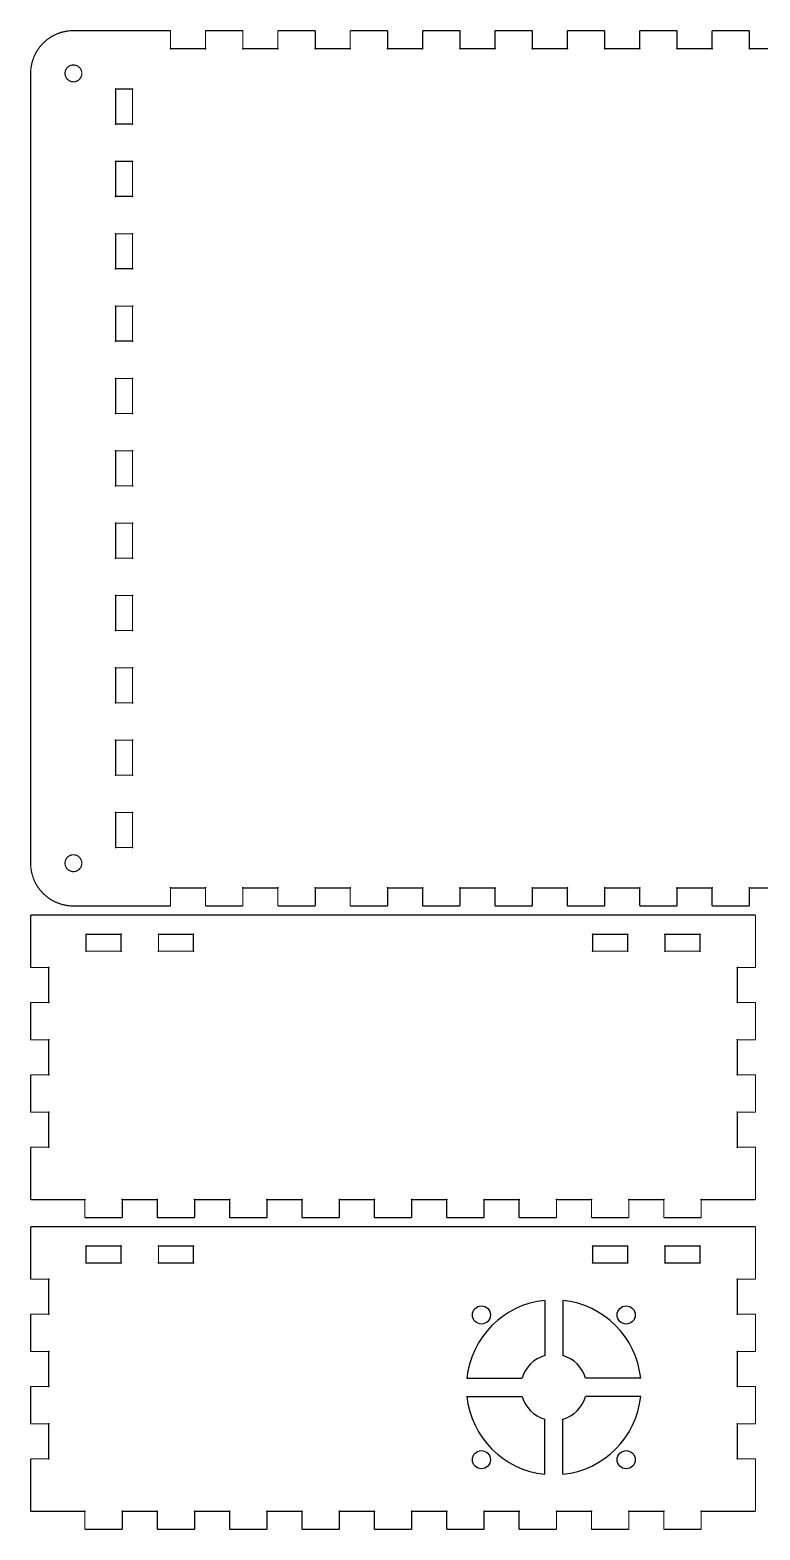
# Model space of a CAD drawing. Extents: x 10 to 277, y 22 to 449.
# Drawn here: x 9.9 to 130.9, y 21.6 to 270.4 of the extents above; entities that cross this region are included whole.
import ezdxf

# ---------------------------------------------------------------- set-up
doc = ezdxf.new("R2010")
doc.units = 0
doc.header["$MEASUREMENT"] = 0

msp = doc.modelspace()

# ---------------------------------------------------------------- linework, layer by layer
at = {"color": 5, "linetype": 'Continuous'}
for p, q in [((95.2596, 59.6842), (95.2596, 50.5301)), ((98.2596, 59.6842), (98.2596, 50.5301)), ((82.3374, 46.762), (91.4914, 46.762)), ((111.1818, 46.762), (102.0277, 46.762)), ((82.3374, 43.762), (91.4914, 43.762)), ((111.1818, 43.762), (102.0277, 43.762)), ((95.2596, 30.8398), (95.2596, 39.9939)), ((98.2596, 30.8398), (98.2596, 39.9939))]:
    msp.add_line(p, q, dxfattribs=at)
at = {"color": 0, "const_width": 0.2}
msp.add_lwpolyline([(135, 267.299), (129.199, 267.299), (129.188, 267.299), (129.157, 267.286), (129.162, 267.262), (129.184, 267.258), (129.199, 267.29), (129.199, 267.299), (129.199, 270.2), (129.199, 270.218), (129.17, 270.27), (129.117, 270.299), (129.1, 270.299), (123.1, 270.299), (123.082, 270.299), (123.028, 270.27), (123, 270.218), (123, 270.2), (123, 267.299), (123, 267.29), (123.013, 267.258), (123.037, 267.262), (123.041, 267.286), (123.009, 267.299), (123, 267.299), (117.199, 267.299), (117.189, 267.299), (117.157, 267.286), (117.162, 267.262), (117.184, 267.258), (117.199, 267.29), (117.199, 267.299), (117.199, 270.2), (117.199, 270.218), (117.171, 270.27), (117.117, 270.299), (117.1, 270.299), (111.1, 270.299), (111.082, 270.299), (111.029, 270.27), (111, 270.218), (111, 270.2), (111, 267.299), (111, 267.29), (111.014, 267.258), (111.037, 267.262), (111.041, 267.286), (111.009, 267.299), (111, 267.299), (105.199, 267.299), (105.188, 267.299), (105.157, 267.286), (105.162, 267.262), (105.184, 267.258), (105.199, 267.29), (105.199, 267.299), (105.199, 270.2), (105.199, 270.218), (105.17, 270.27), (105.117, 270.299), (105.1, 270.299), (99.1002, 270.299), (99.0822, 270.299), (99.0286, 270.27), (98.9997, 270.218), (98.9997, 270.2), (98.9997, 267.299), (98.9997, 267.29), (99.0134, 267.258), (99.0367, 267.262), (99.041, 267.286), (99.0092, 267.299), (98.9997, 267.299), (93.1997, 267.299), (93.1884, 267.299), (93.1566, 267.286), (93.1623, 267.262), (93.1845, 267.258), (93.1997, 267.29), (93.1997, 267.299), (93.1997, 270.2), (93.1997, 270.218), (93.1704, 270.27), (93.1168, 270.299), (93.1002, 270.299), (87.1001, 270.299), (87.0825, 270.299), (87.0285, 270.27), (86.9996, 270.218), (86.9996, 270.2), (86.9996, 267.299), (86.9996, 267.29), (87.0133, 267.258), (87.037, 267.262), (87.0409, 267.286), (87.0095, 267.299), (86.9996, 267.299), (81.1996, 267.299), (81.1886, 267.299), (81.1569, 267.286), (81.1622, 267.262), (81.1844, 267.258), (81.1996, 267.29), (81.1996, 267.299), (81.1996, 270.2), (81.1996, 270.218), (81.1706, 270.27), (81.117, 270.299), (81.1004, 270.299), (75.1004, 270.299), (75.0824, 270.299), (75.0288, 270.27), (74.9999, 270.218), (74.9999, 270.2), (74.9999, 267.299), (74.9999, 267.29), (75.0136, 267.258), (75.0369, 267.262), (75.0411, 267.286), (75.0094, 267.299), (74.9999, 267.299), (69.1995, 267.299), (69.1885, 267.299), (69.1568, 267.286), (69.1624, 267.262), (69.1843, 267.258), (69.1995, 267.29), (69.1995, 267.299), (69.1995, 270.2), (69.1995, 270.218), (69.1706, 270.27), (69.1169, 270.299), (69.1003, 270.299), (63.1003, 270.299), (63.0823, 270.299), (63.0287, 270.27), (62.9998, 270.218), (62.9998, 270.2), (62.9998, 267.299), (62.9998, 267.29), (63.0135, 267.258), (63.0372, 267.262), (63.041, 267.286), (63.0093, 267.299), (62.9998, 267.299), (57.1997, 267.299), (57.1885, 267.299), (57.1571, 267.286), (57.1623, 267.262), (57.1846, 267.258), (57.1997, 267.29), (57.1997, 267.299), (57.1997, 270.2), (57.1997, 270.218), (57.1708, 270.27), (57.1168, 270.299), (57.1003, 270.299), (51.1006, 270.299), (51.0826, 270.299), (51.0286, 270.27), (50.9997, 270.218), (50.9997, 270.2), (50.9997, 267.299), (50.9997, 267.29), (51.0134, 267.258), (51.0371, 267.262), (51.0413, 267.286), (51.0095, 267.299), (50.9997, 267.299), (45.1997, 267.299), (45.1887, 267.299), (45.157, 267.286), (45.1626, 267.262), (45.1845, 267.258), (45.1997, 267.29), (45.1997, 267.299), (45.1997, 270.2), (45.1997, 270.218), (45.1707, 270.27), (45.1171, 270.299), (45.1005, 270.299), (39.1005, 270.299), (39.0825, 270.299), (39.0289, 270.27), (38.9999, 270.218), (38.9999, 270.2), (38.9999, 267.299), (38.9999, 267.29), (39.0137, 267.258), (39.037, 267.262), (39.0412, 267.286), (39.0095, 267.299), (38.9999, 267.299), (33.1997, 267.299), (33.1887, 267.299), (33.157, 267.286), (33.1625, 267.262), (33.1845, 267.258), (33.1997, 267.29), (33.1997, 267.299), (33.1997, 270.2), (33.1997, 270.218), (33.1707, 270.27), (33.117, 270.299), (33.1005, 270.299), (27.1005, 270.299), (17.1001, 270.299), (16.8672, 270.299), (16.1713, 270.239), (15.2618, 270.058), (14.3839, 269.761), (13.7501, 269.464), (13.5503, 269.349), (13.349, 269.233), (12.7758, 268.832), (12.0785, 268.222), (11.468, 267.524), (11.067, 266.951), (10.9513, 266.75), (10.8355, 266.55), (10.5392, 265.916), (10.2416, 265.038), (10.061, 264.13), (10.0004, 263.433), (10.0004, 263.2), (10.0004, 132.199), (10.0004, 131.968), (10.061, 131.272), (10.2416, 130.362), (10.5392, 129.486), (10.8341, 128.851), (10.9513, 128.65), (11.067, 128.45), (11.468, 127.876), (12.0785, 127.181), (12.7758, 126.57), (13.349, 126.169), (13.5503, 126.052), (13.7501, 125.936), (14.3839, 125.64), (15.2618, 125.342), (16.1713, 125.162), (16.8672, 125.1), (17.1001, 125.1), (17.1001, 125.1), (27.1005, 125.1), (33.1005, 125.1), (33.117, 125.1), (33.1707, 125.13), (33.1997, 125.184), (33.1997, 125.2), (33.1997, 128.1), (33.1997, 128.111), (33.1845, 128.142), (33.1625, 128.138), (33.157, 128.115), (33.1887, 128.1), (33.1997, 128.1), (38.9999, 128.1), (39.0095, 128.1), (39.0412, 128.115), (39.037, 128.138), (39.0137, 128.142), (38.9999, 128.111), (38.9999, 128.1), (38.9999, 125.2), (38.9999, 125.184), (39.0289, 125.13), (39.0825, 125.1), (39.1005, 125.1), (45.1005, 125.1), (45.1171, 125.1), (45.1707, 125.13), (45.1997, 125.184), (45.1997, 125.2), (45.1997, 128.1), (45.1997, 128.111), (45.1845, 128.142), (45.1626, 128.138), (45.157, 128.115), (45.1887, 128.1), (45.1997, 128.1), (50.9997, 128.1), (51.0095, 128.1), (51.0413, 128.115), (51.0371, 128.138), (51.0134, 128.142), (50.9997, 128.111), (50.9997, 128.1), (50.9997, 125.2), (50.9997, 125.184), (51.0286, 125.13), (51.0826, 125.1), (51.1006, 125.1), (57.1003, 125.1), (57.1168, 125.1), (57.1708, 125.13), (57.1997, 125.184), (57.1997, 125.2), (57.1997, 128.1), (57.1997, 128.111), (57.1846, 128.142), (57.1623, 128.138), (57.1571, 128.115), (57.1885, 128.1), (57.1997, 128.1), (62.9998, 128.1), (63.0093, 128.1), (63.041, 128.115), (63.0372, 128.138), (63.0135, 128.142), (62.9998, 128.111), (62.9998, 128.1), (62.9998, 125.2), (62.9998, 125.184), (63.0287, 125.13), (63.0823, 125.1), (63.1003, 125.1), (69.1003, 125.1), (69.1169, 125.1), (69.1706, 125.13), (69.1995, 125.184), (69.1995, 125.2), (69.1995, 128.1), (69.1995, 128.111), (69.1843, 128.142), (69.1624, 128.138), (69.1568, 128.115), (69.1885, 128.1), (69.1995, 128.1), (74.9999, 128.1), (75.0094, 128.1), (75.0411, 128.115), (75.0369, 128.138), (75.0136, 128.142), (74.9999, 128.111), (74.9999, 128.1), (74.9999, 125.2), (74.9999, 125.184), (75.0288, 125.13), (75.0824, 125.1), (75.1004, 125.1), (81.1004, 125.1), (81.117, 125.1), (81.1706, 125.13), (81.1996, 125.184), (81.1996, 125.2), (81.1996, 128.1), (81.1996, 128.111), (81.1844, 128.142), (81.1622, 128.138), (81.1569, 128.115), (81.1886, 128.1), (81.1996, 128.1), (86.9996, 128.1), (87.0095, 128.1), (87.0409, 128.115), (87.037, 128.138), (87.0133, 128.142), (86.9996, 128.111), (86.9996, 128.1), (86.9996, 125.2), (86.9996, 125.184), (87.0285, 125.13), (87.0825, 125.1), (87.1001, 125.1), (93.1002, 125.1), (93.1168, 125.1), (93.1704, 125.13), (93.1997, 125.184), (93.1997, 125.2), (93.1997, 128.1), (93.1997, 128.111), (93.1845, 128.142), (93.1623, 128.138), (93.1566, 128.115), (93.1884, 128.1), (93.1997, 128.1), (98.9997, 128.1), (99.0092, 128.1), (99.041, 128.115), (99.0367, 128.138), (99.0134, 128.142), (98.9997, 128.111), (98.9997, 128.1), (98.9997, 125.2), (98.9997, 125.184), (99.0286, 125.13), (99.0822, 125.1), (99.1002, 125.1), (105.1, 125.1), (105.117, 125.1), (105.17, 125.13), (105.199, 125.184), (105.199, 125.2), (105.199, 128.1), (105.199, 128.111), (105.184, 128.142), (105.162, 128.138), (105.157, 128.115), (105.188, 128.1), (105.199, 128.1), (111, 128.1), (111.009, 128.1), (111.041, 128.115), (111.037, 128.138), (111.014, 128.142), (111, 128.111), (111, 128.1), (111, 125.2), (111, 125.184), (111.029, 125.13), (111.082, 125.1), (111.1, 125.1), (117.1, 125.1), (117.117, 125.1), (117.171, 125.13), (117.199, 125.184), (117.199, 125.2), (117.199, 128.1), (117.199, 128.111), (117.184, 128.142), (117.162, 128.138), (117.157, 128.115), (117.189, 128.1), (117.199, 128.1), (123, 128.1), (123.009, 128.1), (123.041, 128.115), (123.037, 128.138), (123.013, 128.142), (123, 128.111), (123, 128.1), (123, 125.2), (123, 125.184), (123.028, 125.13), (123.082, 125.1), (123.1, 125.1), (129.1, 125.1), (129.117, 125.1), (129.17, 125.13), (129.199, 125.184), (129.199, 125.2), (129.199, 128.1), (129.199, 128.111), (129.184, 128.142), (129.162, 128.138), (129.157, 128.115), (129.188, 128.1), (129.199, 128.1), (135, 128.1)], dxfattribs=at)
at = {"color": 5, "const_width": 0.2}
for points in [[(17.1001, 261.8), (17.0009, 261.8), (16.7046, 261.857), (16.4, 261.986), (16.3435, 262.021), (16.287, 262.059), (16.0418, 262.283), (15.8543, 262.558), (15.8268, 262.618), (15.7978, 262.68), (15.7138, 263.001), (15.7041, 263.333), (15.7138, 263.4), (15.7234, 263.467), (15.8254, 263.783), (15.9977, 264.067), (16.0418, 264.118), (16.0859, 264.168), (16.3421, 264.378), (16.6412, 264.525), (16.706, 264.543), (16.7694, 264.563), (17.1001, 264.601), (17.4294, 264.563), (17.4942, 264.543), (17.5576, 264.525), (17.8566, 264.378), (18.1143, 264.168), (18.1584, 264.118), (18.2011, 264.067), (18.3734, 263.783), (18.4767, 263.467), (18.4864, 263.4), (18.4947, 263.333), (18.485, 263.001), (18.401, 262.68), (18.3734, 262.618), (18.3444, 262.558), (18.157, 262.283), (17.9131, 262.059), (17.8566, 262.021), (17.8001, 261.986), (17.4942, 261.857), (17.1979, 261.8), (17.1001, 261.8)], [(24.1005, 257.7), (24.1005, 260.599), (24.1005, 260.61), (24.0853, 260.642), (24.0619, 260.638), (24.0578, 260.615), (24.0895, 260.599), (24.1005, 260.599), (26.9007, 260.599), (26.9103, 260.599), (26.942, 260.615), (26.9379, 260.638), (26.9145, 260.642), (26.9007, 260.61), (26.9007, 260.599), (26.9007, 254.801), (26.9007, 254.791), (26.9145, 254.759), (26.9379, 254.763), (26.942, 254.787), (26.9103, 254.801), (26.9007, 254.801), (24.1005, 254.801), (24.0895, 254.801), (24.0578, 254.787), (24.0619, 254.763), (24.0853, 254.759), (24.1005, 254.791), (24.1005, 254.801), (24.1005, 257.7)], [(24.1005, 245.7), (24.1005, 248.599), (24.1005, 248.611), (24.0853, 248.642), (24.0619, 248.638), (24.0578, 248.614), (24.0895, 248.599), (24.1005, 248.599), (26.9007, 248.599), (26.9103, 248.599), (26.942, 248.614), (26.9379, 248.638), (26.9145, 248.642), (26.9007, 248.611), (26.9007, 248.599), (26.9007, 242.801), (26.9007, 242.791), (26.9145, 242.759), (26.9379, 242.763), (26.942, 242.787), (26.9103, 242.801), (26.9007, 242.801), (24.1005, 242.801), (24.0895, 242.801), (24.0578, 242.787), (24.0619, 242.763), (24.0853, 242.759), (24.1005, 242.791), (24.1005, 242.801), (24.1005, 245.7)], [(24.1005, 233.7), (24.1005, 236.6), (24.1005, 236.611), (24.0853, 236.642), (24.0619, 236.638), (24.0578, 236.615), (24.0895, 236.6), (24.1005, 236.6), (26.9007, 236.6), (26.9103, 236.6), (26.942, 236.615), (26.9379, 236.638), (26.9145, 236.642), (26.9007, 236.611), (26.9007, 236.6), (26.9007, 230.799), (26.9007, 230.79), (26.9145, 230.758), (26.9379, 230.762), (26.942, 230.785), (26.9103, 230.799), (26.9007, 230.799), (24.1005, 230.799), (24.0895, 230.799), (24.0578, 230.785), (24.0619, 230.762), (24.0853, 230.758), (24.1005, 230.79), (24.1005, 230.799), (24.1005, 233.7)], [(24.1005, 221.7), (24.1005, 224.599), (24.1005, 224.61), (24.0853, 224.642), (24.0619, 224.638), (24.0578, 224.615), (24.0895, 224.599), (24.1005, 224.599), (26.9007, 224.599), (26.9103, 224.599), (26.942, 224.615), (26.9379, 224.638), (26.9145, 224.642), (26.9007, 224.61), (26.9007, 224.599), (26.9007, 218.799), (26.9007, 218.79), (26.9145, 218.758), (26.9379, 218.762), (26.942, 218.786), (26.9103, 218.799), (26.9007, 218.799), (24.1005, 218.799), (24.0895, 218.799), (24.0578, 218.786), (24.0619, 218.762), (24.0853, 218.758), (24.1005, 218.79), (24.1005, 218.799), (24.1005, 221.7)], [(24.1005, 209.7), (24.1005, 212.6), (24.1005, 212.611), (24.0853, 212.642), (24.0619, 212.638), (24.0578, 212.615), (24.0895, 212.6), (24.1005, 212.6), (26.9007, 212.6), (26.9103, 212.6), (26.942, 212.615), (26.9379, 212.638), (26.9145, 212.642), (26.9007, 212.611), (26.9007, 212.6), (26.9007, 206.799), (26.9007, 206.79), (26.9145, 206.758), (26.9379, 206.762), (26.942, 206.786), (26.9103, 206.799), (26.9007, 206.799), (24.1005, 206.799), (24.0895, 206.799), (24.0578, 206.786), (24.0619, 206.762), (24.0853, 206.758), (24.1005, 206.79), (24.1005, 206.799), (24.1005, 209.7)], [(24.1005, 197.7), (24.1005, 200.6), (24.1005, 200.611), (24.0853, 200.642), (24.0619, 200.638), (24.0578, 200.615), (24.0895, 200.6), (24.1005, 200.6), (26.9007, 200.6), (26.9103, 200.6), (26.942, 200.615), (26.9379, 200.638), (26.9145, 200.642), (26.9007, 200.611), (26.9007, 200.6), (26.9007, 194.8), (26.9007, 194.79), (26.9145, 194.758), (26.9379, 194.762), (26.942, 194.786), (26.9103, 194.8), (26.9007, 194.8), (24.1005, 194.8), (24.0895, 194.8), (24.0578, 194.786), (24.0619, 194.762), (24.0853, 194.758), (24.1005, 194.79), (24.1005, 194.8), (24.1005, 197.7)], [(24.1005, 185.7), (24.1005, 188.6), (24.1005, 188.611), (24.0853, 188.642), (24.0619, 188.638), (24.0578, 188.615), (24.0895, 188.6), (24.1005, 188.6), (26.9007, 188.6), (26.9103, 188.6), (26.942, 188.615), (26.9379, 188.638), (26.9145, 188.642), (26.9007, 188.611), (26.9007, 188.6), (26.9007, 182.8), (26.9007, 182.79), (26.9145, 182.758), (26.9379, 182.762), (26.942, 182.786), (26.9103, 182.8), (26.9007, 182.8), (24.1005, 182.8), (24.0895, 182.8), (24.0578, 182.786), (24.0619, 182.762), (24.0853, 182.758), (24.1005, 182.79), (24.1005, 182.8), (24.1005, 185.7)], [(24.1005, 173.7), (24.1005, 176.6), (24.1005, 176.611), (24.0853, 176.643), (24.0619, 176.638), (24.0578, 176.615), (24.0895, 176.6), (24.1005, 176.6), (26.9007, 176.6), (26.9103, 176.6), (26.942, 176.615), (26.9379, 176.638), (26.9145, 176.643), (26.9007, 176.611), (26.9007, 176.6), (26.9007, 170.799), (26.9007, 170.79), (26.9145, 170.758), (26.9379, 170.762), (26.942, 170.786), (26.9103, 170.799), (26.9007, 170.799), (24.1005, 170.799), (24.0895, 170.799), (24.0578, 170.786), (24.0619, 170.762), (24.0853, 170.758), (24.1005, 170.79), (24.1005, 170.799), (24.1005, 173.7)], [(24.1005, 161.7), (24.1005, 164.6), (24.1005, 164.611), (24.0853, 164.642), (24.0619, 164.638), (24.0578, 164.615), (24.0895, 164.6), (24.1005, 164.6), (26.9007, 164.6), (26.9103, 164.6), (26.942, 164.615), (26.9379, 164.638), (26.9145, 164.642), (26.9007, 164.611), (26.9007, 164.6), (26.9007, 158.8), (26.9007, 158.79), (26.9145, 158.758), (26.9379, 158.762), (26.942, 158.786), (26.9103, 158.8), (26.9007, 158.8), (24.1005, 158.8), (24.0895, 158.8), (24.0578, 158.786), (24.0619, 158.762), (24.0853, 158.758), (24.1005, 158.79), (24.1005, 158.8), (24.1005, 161.7)], [(24.1005, 149.701), (24.1005, 152.6), (24.1005, 152.611), (24.0853, 152.643), (24.0619, 152.638), (24.0578, 152.615), (24.0895, 152.6), (24.1005, 152.6), (26.9007, 152.6), (26.9103, 152.6), (26.942, 152.615), (26.9379, 152.638), (26.9145, 152.643), (26.9007, 152.611), (26.9007, 152.6), (26.9007, 146.8), (26.9007, 146.79), (26.9145, 146.758), (26.9379, 146.763), (26.942, 146.786), (26.9103, 146.8), (26.9007, 146.8), (24.1005, 146.8), (24.0895, 146.8), (24.0578, 146.786), (24.0619, 146.763), (24.0853, 146.758), (24.1005, 146.79), (24.1005, 146.8), (24.1005, 149.701)], [(24.1005, 137.7), (24.1005, 140.6), (24.1005, 140.611), (24.0853, 140.643), (24.0619, 140.638), (24.0578, 140.615), (24.0895, 140.6), (24.1005, 140.6), (26.9007, 140.6), (26.9103, 140.6), (26.942, 140.615), (26.9379, 140.638), (26.9145, 140.643), (26.9007, 140.611), (26.9007, 140.6), (26.9007, 134.8), (26.9007, 134.79), (26.9145, 134.758), (26.9379, 134.763), (26.942, 134.786), (26.9103, 134.8), (26.9007, 134.8), (24.1005, 134.8), (24.0895, 134.8), (24.0578, 134.786), (24.0619, 134.763), (24.0853, 134.758), (24.1005, 134.79), (24.1005, 134.8), (24.1005, 137.7)], [(18.5002, 132.199), (18.5002, 132.102), (18.4423, 131.807), (18.3141, 131.499), (18.2783, 131.443), (18.2411, 131.386), (18.0165, 131.142), (17.7423, 130.955), (17.6816, 130.926), (17.6196, 130.899), (17.2985, 130.815), (16.9664, 130.805), (16.9003, 130.815), (16.8341, 130.824), (16.5185, 130.927), (16.2333, 131.098), (16.1837, 131.142), (16.1327, 131.186), (15.9218, 131.443), (15.7744, 131.742), (15.7565, 131.805), (15.7372, 131.87), (15.6986, 132.201), (15.7372, 132.532), (15.7565, 132.595), (15.7744, 132.66), (15.9218, 132.957), (16.1327, 133.215), (16.1837, 133.258), (16.2333, 133.302), (16.5185, 133.474), (16.8341, 133.576), (16.9003, 133.586), (16.9664, 133.595), (17.2985, 133.586), (17.6196, 133.502), (17.6816, 133.474), (17.7423, 133.446), (18.0165, 133.259), (18.2411, 133.014), (18.2783, 132.957), (18.3141, 132.901), (18.4423, 132.595), (18.5002, 132.299), (18.5002, 132.199)], [(22.0996, 117.6), (19.2002, 117.6), (19.1892, 117.6), (19.1575, 117.586), (19.1616, 117.563), (19.185, 117.559), (19.2002, 117.591), (19.2002, 117.6), (19.2002, 120.399), (19.2002, 120.41), (19.185, 120.442), (19.1616, 120.438), (19.1575, 120.414), (19.1892, 120.399), (19.2002, 120.399), (25.0004, 120.399), (25.01, 120.399), (25.0417, 120.414), (25.0376, 120.438), (25.0142, 120.442), (25.0004, 120.41), (25.0004, 120.399), (25.0004, 117.6), (25.0004, 117.591), (25.0142, 117.559), (25.0376, 117.563), (25.0417, 117.586), (25.01, 117.6), (25.0004, 117.6), (22.0996, 117.6)], [(34.0996, 117.6), (31.2002, 117.6), (31.1892, 117.6), (31.1574, 117.586), (31.1616, 117.563), (31.185, 117.559), (31.2002, 117.591), (31.2002, 117.6), (31.2002, 120.399), (31.2002, 120.41), (31.185, 120.442), (31.1616, 120.438), (31.1574, 120.414), (31.1892, 120.399), (31.2002, 120.399), (37.0004, 120.399), (37.0099, 120.399), (37.0417, 120.414), (37.0374, 120.438), (37.0141, 120.442), (37.0004, 120.41), (37.0004, 120.399), (37.0004, 117.6), (37.0004, 117.591), (37.0141, 117.559), (37.0374, 117.563), (37.0417, 117.586), (37.0099, 117.6), (37.0004, 117.6), (34.0996, 117.6)], [(106.101, 120.399), (109, 120.399), (109.01, 120.399), (109.041, 120.414), (109.037, 120.438), (109.014, 120.442), (109, 120.41), (109, 120.399), (109, 117.6), (109, 117.591), (109.014, 117.559), (109.037, 117.563), (109.041, 117.586), (109.01, 117.6), (109, 117.6), (103.2, 117.6), (103.189, 117.6), (103.157, 117.586), (103.163, 117.563), (103.185, 117.559), (103.2, 117.591), (103.2, 117.6), (103.2, 120.399), (103.2, 120.41), (103.185, 120.442), (103.163, 120.438), (103.157, 120.414), (103.189, 120.399), (103.2, 120.399), (106.101, 120.399)], [(118.1, 120.399), (121, 120.399), (121.01, 120.399), (121.041, 120.414), (121.037, 120.438), (121.014, 120.442), (121, 120.41), (121, 120.399), (121, 117.6), (121, 117.591), (121.014, 117.559), (121.037, 117.563), (121.041, 117.586), (121.01, 117.6), (121, 117.6), (115.2, 117.6), (115.189, 117.6), (115.157, 117.586), (115.163, 117.563), (115.185, 117.559), (115.2, 117.591), (115.2, 117.6), (115.2, 120.399), (115.2, 120.41), (115.185, 120.442), (115.163, 120.438), (115.157, 120.414), (115.189, 120.399), (115.2, 120.399), (118.1, 120.399)], [(22.0996, 65.9007), (19.2002, 65.9007), (19.1892, 65.9007), (19.1575, 65.8869), (19.1616, 65.8633), (19.185, 65.8594), (19.2002, 65.8908), (19.2002, 65.9007), (19.2002, 68.6992), (19.2002, 68.7105), (19.185, 68.7419), (19.1616, 68.738), (19.1575, 68.7144), (19.1892, 68.6992), (19.2002, 68.6992), (25.0004, 68.6992), (25.01, 68.6992), (25.0417, 68.7144), (25.0376, 68.738), (25.0142, 68.7419), (25.0004, 68.7105), (25.0004, 68.6992), (25.0004, 65.9007), (25.0004, 65.8908), (25.0142, 65.8594), (25.0376, 65.8633), (25.0417, 65.8869), (25.01, 65.9007), (25.0004, 65.9007), (22.0996, 65.9007)], [(34.0996, 65.9007), (31.2002, 65.9007), (31.1892, 65.9007), (31.1574, 65.8869), (31.1616, 65.8633), (31.185, 65.8594), (31.2002, 65.8908), (31.2002, 65.9007), (31.2002, 68.6992), (31.2002, 68.7105), (31.185, 68.7419), (31.1616, 68.738), (31.1574, 68.7144), (31.1892, 68.6992), (31.2002, 68.6992), (37.0004, 68.6992), (37.0099, 68.6992), (37.0417, 68.7144), (37.0374, 68.738), (37.0141, 68.7419), (37.0004, 68.7105), (37.0004, 68.6992), (37.0004, 65.9007), (37.0004, 65.8908), (37.0141, 65.8594), (37.0374, 65.8633), (37.0417, 65.8869), (37.0099, 65.9007), (37.0004, 65.9007), (34.0996, 65.9007)], [(106.101, 68.6992), (109, 68.6992), (109.01, 68.6992), (109.041, 68.7144), (109.037, 68.738), (109.014, 68.7419), (109, 68.7105), (109, 68.6992), (109, 65.9007), (109, 65.8908), (109.014, 65.8594), (109.037, 65.8633), (109.041, 65.8869), (109.01, 65.9007), (109, 65.9007), (103.2, 65.9007), (103.189, 65.9007), (103.157, 65.8869), (103.163, 65.8633), (103.185, 65.8594), (103.2, 65.8908), (103.2, 65.9007), (103.2, 68.6992), (103.2, 68.7105), (103.185, 68.7419), (103.163, 68.738), (103.157, 68.7144), (103.189, 68.6992), (103.2, 68.6992), (106.101, 68.6992)], [(118.1, 68.6992), (121, 68.6992), (121.01, 68.6992), (121.041, 68.7144), (121.037, 68.738), (121.014, 68.7419), (121, 68.7105), (121, 68.6992), (121, 65.9007), (121, 65.8908), (121.014, 65.8594), (121.037, 65.8633), (121.041, 65.8869), (121.01, 65.9007), (121, 65.9007), (115.2, 65.9007), (115.189, 65.9007), (115.157, 65.8869), (115.163, 65.8633), (115.185, 65.8594), (115.2, 65.8908), (115.2, 65.9007), (115.2, 68.6992), (115.2, 68.7105), (115.185, 68.7419), (115.163, 68.738), (115.157, 68.7144), (115.189, 68.6992), (115.2, 68.6992), (118.1, 68.6992)]]:
    msp.add_lwpolyline(points, close=True, dxfattribs=at)
at = {"color": 0, "const_width": 0.2}
for points in [[(13.0996, 76.3997), (19.0004, 76.3997), (19.01, 76.3997), (19.0417, 76.4148), (19.0376, 76.4385), (19.0142, 76.4427), (19.0004, 76.411), (19.0004, 76.3997), (19.0004, 73.5005), (19.0004, 73.484), (19.0293, 73.43), (19.0817, 73.4), (19.0996, 73.4), (25.0996, 73.4), (25.1161, 73.4), (25.1699, 73.43), (25.2002, 73.484), (25.2002, 73.5005), (25.2002, 76.3997), (25.2002, 76.411), (25.185, 76.4427), (25.1616, 76.4385), (25.1575, 76.4148), (25.1891, 76.3997), (25.2002, 76.3997), (31.0003, 76.3997), (31.01, 76.3997), (31.0417, 76.4148), (31.0376, 76.4385), (31.0141, 76.4427), (31.0003, 76.411), (31.0003, 76.3997), (31.0003, 73.5005), (31.0003, 73.484), (31.0293, 73.43), (31.0817, 73.4), (31.0996, 73.4), (37.0995, 73.4), (37.1161, 73.4), (37.1697, 73.43), (37.2001, 73.484), (37.2001, 73.5005), (37.2001, 76.3997), (37.2001, 76.411), (37.1849, 76.4427), (37.1616, 76.4385), (37.1574, 76.4148), (37.1891, 76.3997), (37.2001, 76.3997), (43.0004, 76.3997), (43.01, 76.3997), (43.0417, 76.4148), (43.0375, 76.4385), (43.0142, 76.4427), (43.0004, 76.411), (43.0004, 76.3997), (43.0004, 73.5005), (43.0004, 73.484), (43.0294, 73.43), (43.0816, 73.4), (43.0996, 73.4), (49.0996, 73.4), (49.1162, 73.4), (49.1698, 73.43), (49.2002, 73.484), (49.2002, 73.5005), (49.2002, 76.3997), (49.2002, 76.411), (49.185, 76.4427), (49.1613, 76.4385), (49.1575, 76.4148), (49.1892, 76.3997), (49.2002, 76.3997), (55.0002, 76.3997), (55.0101, 76.3997), (55.0414, 76.4148), (55.0376, 76.4385), (55.0139, 76.4427), (55.0002, 76.411), (55.0002, 76.3997), (55.0002, 73.5005), (55.0002, 73.484), (55.0291, 73.43), (55.0817, 73.4), (55.0997, 73.4), (61.0994, 73.4), (61.1159, 73.4), (61.1699, 73.43), (61.1999, 73.484), (61.1999, 73.5005), (61.1999, 76.3997), (61.1999, 76.411), (61.1851, 76.4427), (61.1614, 76.4385), (61.1572, 76.4148), (61.189, 76.3997), (61.1999, 76.3997), (67.0003, 76.3997), (67.0098, 76.3997), (67.0415, 76.4148), (67.0373, 76.4385), (67.014, 76.4427), (67.0003, 76.411), (67.0003, 76.3997), (67.0003, 73.5005), (67.0003, 73.484), (67.0292, 73.43), (67.0814, 73.4), (67.0994, 73.4), (73.1008, 73.4), (73.1174, 73.4), (73.1696, 73.43), (73.2, 73.484), (73.2, 73.5005), (73.2, 76.3997), (73.2, 76.411), (73.1848, 76.4427), (73.1629, 76.4385), (73.1573, 76.4148), (73.189, 76.3997), (73.2, 76.3997), (79.0004, 76.3997), (79.0099, 76.3997), (79.0416, 76.4148), (79.0374, 76.4385), (79.0141, 76.4427), (79.0004, 76.411), (79.0004, 76.3997), (79.0004, 73.5005), (79.0004, 73.484), (79.0293, 73.43), (79.0815, 73.4), (79.0995, 73.4), (85.0995, 73.4), (85.1158, 73.4), (85.1697, 73.43), (85.2001, 73.484), (85.2001, 73.5005), (85.2001, 76.3997), (85.2001, 76.411), (85.1849, 76.4427), (85.1613, 76.4385), (85.1574, 76.4148), (85.1888, 76.3997), (85.2001, 76.3997), (91.0001, 76.3997), (91.0096, 76.3997), (91.0414, 76.4148), (91.0375, 76.4385), (91.0138, 76.4427), (91.0001, 76.411), (91.0001, 76.3997), (91.0001, 73.5005), (91.0001, 73.484), (91.029, 73.43), (91.0816, 73.4), (91.0992, 73.4), (97.0993, 73.4), (97.1158, 73.4), (97.1695, 73.43), (97.1998, 73.484), (97.1998, 73.5005), (97.1998, 76.3997), (97.1998, 76.411), (97.1846, 76.4427), (97.1614, 76.4385), (97.1571, 76.4148), (97.1889, 76.3997), (97.1998, 76.3997), (103, 76.3997), (103.01, 76.3997), (103.041, 76.4148), (103.037, 76.4385), (103.014, 76.4427), (103, 76.411), (103, 76.3997), (103, 73.5005), (103, 73.484), (103.029, 73.43), (103.083, 73.4), (103.101, 73.4), (109.101, 73.4), (109.117, 73.4), (109.17, 73.43), (109.2, 73.484), (109.2, 73.5005), (109.2, 76.3997), (109.2, 76.411), (109.185, 76.4427), (109.163, 76.4385), (109.157, 76.4148), (109.189, 76.3997), (109.2, 76.3997), (115, 76.3997), (115.01, 76.3997), (115.042, 76.4148), (115.037, 76.4385), (115.014, 76.4427), (115, 76.411), (115, 76.3997), (115, 73.5005), (115, 73.484), (115.029, 73.43), (115.083, 73.4), (115.101, 73.4), (121.101, 73.4), (121.117, 73.4), (121.171, 73.43), (121.2, 73.484), (121.2, 73.5005), (121.2, 76.3997), (121.2, 76.411), (121.185, 76.4427), (121.163, 76.4385), (121.157, 76.4148), (121.189, 76.3997), (121.2, 76.3997), (127.099, 76.3997), (130.099, 76.3997), (130.116, 76.3997), (130.169, 76.43), (130.2, 76.484), (130.2, 76.5006), (130.2, 85), (130.2, 85.018), (130.169, 85.0706), (130.116, 85.0995), (130.099, 85.0995), (127.2, 85.0995), (127.189, 85.0995), (127.157, 85.0858), (127.161, 85.0621), (127.185, 85.0579), (127.2, 85.0896), (127.2, 85.0995), (127.2, 90.8995), (127.2, 90.9105), (127.185, 90.9422), (127.161, 90.938), (127.157, 90.9147), (127.189, 90.8995), (127.2, 90.8995), (130.099, 90.8995), (130.116, 90.8995), (130.169, 90.9299), (130.2, 90.9835), (130.2, 91.0001), (130.2, 97.0001), (130.2, 97.0181), (130.169, 97.0703), (130.116, 97.0993), (130.099, 97.0993), (127.2, 97.0993), (127.189, 97.0993), (127.157, 97.0855), (127.161, 97.0622), (127.185, 97.058), (127.2, 97.0897), (127.2, 97.0993), (127.2, 102.9), (127.2, 102.911), (127.185, 102.942), (127.161, 102.938), (127.157, 102.915), (127.189, 102.9), (127.2, 102.9), (130.099, 102.9), (130.116, 102.9), (130.169, 102.93), (130.2, 102.984), (130.2, 103), (130.2, 109), (130.2, 109.018), (130.169, 109.072), (130.116, 109.101), (130.099, 109.101), (127.2, 109.101), (127.189, 109.101), (127.157, 109.087), (127.161, 109.063), (127.185, 109.059), (127.2, 109.091), (127.2, 109.101), (127.2, 114.899), (127.2, 114.91), (127.185, 114.942), (127.161, 114.938), (127.157, 114.915), (127.189, 114.899), (127.2, 114.899), (130.099, 114.899), (130.116, 114.899), (130.169, 114.93), (130.2, 114.984), (130.2, 115), (130.2, 123.5), (130.2, 123.518), (130.169, 123.571), (130.116, 123.6), (130.099, 123.6), (127.099, 123.6), (13.0996, 123.6), (10.0996, 123.6), (10.0817, 123.6), (10.0294, 123.571), (10.0004, 123.518), (10.0004, 123.5), (10.0004, 115), (10.0004, 114.984), (10.0294, 114.93), (10.0817, 114.899), (10.0996, 114.899), (13.0004, 114.899), (13.0101, 114.899), (13.0418, 114.915), (13.0376, 114.938), (13.0142, 114.942), (13.0004, 114.91), (13.0004, 114.899), (13.0004, 109.101), (13.0004, 109.091), (13.0142, 109.059), (13.0376, 109.063), (13.0418, 109.087), (13.0101, 109.101), (13.0004, 109.101), (10.0996, 109.101), (10.0817, 109.101), (10.0294, 109.072), (10.0004, 109.018), (10.0004, 109), (10.0004, 103), (10.0004, 102.984), (10.0294, 102.93), (10.0817, 102.9), (10.0996, 102.9), (13.0004, 102.9), (13.0101, 102.9), (13.0418, 102.915), (13.0376, 102.938), (13.0142, 102.942), (13.0004, 102.911), (13.0004, 102.9), (13.0004, 97.0993), (13.0004, 97.0897), (13.0142, 97.058), (13.0376, 97.0622), (13.0418, 97.0855), (13.0101, 97.0993), (13.0004, 97.0993), (10.0996, 97.0993), (10.0817, 97.0993), (10.0294, 97.0703), (10.0004, 97.0181), (10.0004, 97.0001), (10.0004, 91.0001), (10.0004, 90.9835), (10.0294, 90.9299), (10.0817, 90.8995), (10.0996, 90.8995), (13.0004, 90.8995), (13.0101, 90.8995), (13.0418, 90.9147), (13.0376, 90.938), (13.0142, 90.9422), (13.0004, 90.9105), (13.0004, 90.8995), (13.0004, 85.0995), (13.0004, 85.0896), (13.0142, 85.0579), (13.0376, 85.0621), (13.0418, 85.0858), (13.0101, 85.0995), (13.0004, 85.0995), (10.0996, 85.0995), (10.0817, 85.0995), (10.0294, 85.0706), (10.0004, 85.018), (10.0004, 85), (10.0004, 76.5006), (10.0004, 76.484), (10.0294, 76.43), (10.0817, 76.3997), (10.0996, 76.3997), (13.0996, 76.3997)], [(13.0996, 24.6999), (19.0004, 24.6999), (19.01, 24.6999), (19.0417, 24.7151), (19.0376, 24.7385), (19.0142, 24.7427), (19.0004, 24.711), (19.0004, 24.6999), (19.0004, 21.8006), (19.0004, 21.784), (19.0293, 21.7303), (19.0817, 21.7), (19.0996, 21.7), (25.0996, 21.7), (25.1161, 21.7), (25.1699, 21.7303), (25.2002, 21.784), (25.2002, 21.8006), (25.2002, 24.6999), (25.2002, 24.711), (25.185, 24.7427), (25.1616, 24.7385), (25.1575, 24.7151), (25.1891, 24.6999), (25.2002, 24.6999), (31.0003, 24.6999), (31.01, 24.6999), (31.0417, 24.7151), (31.0376, 24.7385), (31.0141, 24.7427), (31.0003, 24.711), (31.0003, 24.6999), (31.0003, 21.8006), (31.0003, 21.784), (31.0293, 21.7303), (31.0817, 21.7), (31.0996, 21.7), (37.0995, 21.7), (37.1161, 21.7), (37.1697, 21.7303), (37.2001, 21.784), (37.2001, 21.8006), (37.2001, 24.6999), (37.2001, 24.711), (37.1849, 24.7427), (37.1616, 24.7385), (37.1574, 24.7151), (37.1891, 24.6999), (37.2001, 24.6999), (43.0004, 24.6999), (43.01, 24.6999), (43.0417, 24.7151), (43.0375, 24.7385), (43.0142, 24.7427), (43.0004, 24.711), (43.0004, 24.6999), (43.0004, 21.8006), (43.0004, 21.784), (43.0294, 21.7303), (43.0816, 21.7), (43.0996, 21.7), (49.0996, 21.7), (49.1162, 21.7), (49.1698, 21.7303), (49.2002, 21.784), (49.2002, 21.8006), (49.2002, 24.6999), (49.2002, 24.711), (49.185, 24.7427), (49.1613, 24.7385), (49.1575, 24.7151), (49.1892, 24.6999), (49.2002, 24.6999), (55.0002, 24.6999), (55.0101, 24.6999), (55.0414, 24.7151), (55.0376, 24.7385), (55.0139, 24.7427), (55.0002, 24.711), (55.0002, 24.6999), (55.0002, 21.8006), (55.0002, 21.784), (55.0291, 21.7303), (55.0817, 21.7), (55.0997, 21.7), (61.0994, 21.7), (61.1159, 21.7), (61.1699, 21.7303), (61.1999, 21.784), (61.1999, 21.8006), (61.1999, 24.6999), (61.1999, 24.711), (61.1851, 24.7427), (61.1614, 24.7385), (61.1572, 24.7151), (61.189, 24.6999), (61.1999, 24.6999), (67.0003, 24.6999), (67.0098, 24.6999), (67.0415, 24.7151), (67.0373, 24.7385), (67.014, 24.7427), (67.0003, 24.711), (67.0003, 24.6999), (67.0003, 21.8006), (67.0003, 21.784), (67.0292, 21.7303), (67.0814, 21.7), (67.0994, 21.7), (73.1008, 21.7), (73.1174, 21.7), (73.1696, 21.7303), (73.2, 21.784), (73.2, 21.8006), (73.2, 24.6999), (73.2, 24.711), (73.1848, 24.7427), (73.1629, 24.7385), (73.1573, 24.7151), (73.189, 24.6999), (73.2, 24.6999), (79.0004, 24.6999), (79.0099, 24.6999), (79.0416, 24.7151), (79.0374, 24.7385), (79.0141, 24.7427), (79.0004, 24.711), (79.0004, 24.6999), (79.0004, 21.8006), (79.0004, 21.784), (79.0293, 21.7303), (79.0815, 21.7), (79.0995, 21.7), (85.0995, 21.7), (85.1158, 21.7), (85.1697, 21.7303), (85.2001, 21.784), (85.2001, 21.8006), (85.2001, 24.6999), (85.2001, 24.711), (85.1849, 24.7427), (85.1613, 24.7385), (85.1574, 24.7151), (85.1888, 24.6999), (85.2001, 24.6999), (91.0001, 24.6999), (91.0096, 24.6999), (91.0414, 24.7151), (91.0375, 24.7385), (91.0138, 24.7427), (91.0001, 24.711), (91.0001, 24.6999), (91.0001, 21.8006), (91.0001, 21.784), (91.029, 21.7303), (91.0816, 21.7), (91.0992, 21.7), (97.0993, 21.7), (97.1158, 21.7), (97.1695, 21.7303), (97.1998, 21.784), (97.1998, 21.8006), (97.1998, 24.6999), (97.1998, 24.711), (97.1846, 24.7427), (97.1614, 24.7385), (97.1571, 24.7151), (97.1889, 24.6999), (97.1998, 24.6999), (103, 24.6999), (103.01, 24.6999), (103.041, 24.7151), (103.037, 24.7385), (103.014, 24.7427), (103, 24.711), (103, 24.6999), (103, 21.8006), (103, 21.784), (103.029, 21.7303), (103.083, 21.7), (103.101, 21.7), (109.101, 21.7), (109.117, 21.7), (109.17, 21.7303), (109.2, 21.784), (109.2, 21.8006), (109.2, 24.6999), (109.2, 24.711), (109.185, 24.7427), (109.163, 24.7385), (109.157, 24.7151), (109.189, 24.6999), (109.2, 24.6999), (115, 24.6999), (115.01, 24.6999), (115.042, 24.7151), (115.037, 24.7385), (115.014, 24.7427), (115, 24.711), (115, 24.6999), (115, 21.8006), (115, 21.784), (115.029, 21.7303), (115.083, 21.7), (115.101, 21.7), (121.101, 21.7), (121.117, 21.7), (121.171, 21.7303), (121.2, 21.784), (121.2, 21.8006), (121.2, 24.6999), (121.2, 24.711), (121.185, 24.7427), (121.163, 24.7385), (121.157, 24.7151), (121.189, 24.6999), (121.2, 24.6999), (127.099, 24.6999), (130.099, 24.6999), (130.116, 24.6999), (130.169, 24.7303), (130.2, 24.784), (130.2, 24.8006), (130.2, 33.3003), (130.2, 33.3182), (130.169, 33.3706), (130.116, 33.3995), (130.099, 33.3995), (127.2, 33.3995), (127.189, 33.3995), (127.157, 33.3857), (127.161, 33.3623), (127.185, 33.3582), (127.2, 33.3899), (127.2, 33.3995), (127.2, 39.1996), (127.2, 39.2105), (127.185, 39.2423), (127.161, 39.2384), (127.157, 39.2148), (127.189, 39.1996), (127.2, 39.1996), (130.099, 39.1996), (130.116, 39.1996), (130.169, 39.2299), (130.2, 39.2836), (130.2, 39.3002), (130.2, 45.3002), (130.2, 45.3182), (130.169, 45.3704), (130.116, 45.3993), (130.099, 45.3993), (127.2, 45.3993), (127.189, 45.3993), (127.157, 45.3856), (127.161, 45.3623), (127.185, 45.3581), (127.2, 45.3898), (127.2, 45.3993), (127.2, 51.1997), (127.2, 51.2106), (127.185, 51.2424), (127.161, 51.2382), (127.157, 51.2149), (127.189, 51.1997), (127.2, 51.1997), (130.099, 51.1997), (130.116, 51.1997), (130.169, 51.23), (130.2, 51.2837), (130.2, 51.3002), (130.2, 57.3003), (130.2, 57.3183), (130.169, 57.3705), (130.116, 57.3994), (130.099, 57.3994), (127.2, 57.3994), (127.189, 57.3994), (127.157, 57.3857), (127.161, 57.3624), (127.185, 57.3581), (127.2, 57.3899), (127.2, 57.3994), (127.2, 63.1994), (127.2, 63.2107), (127.185, 63.2425), (127.161, 63.2382), (127.157, 63.2146), (127.189, 63.1994), (127.2, 63.1994), (130.099, 63.1994), (130.116, 63.1994), (130.169, 63.2298), (130.2, 63.2837), (130.2, 63.3003), (130.2, 71.7998), (130.2, 71.8178), (130.169, 71.8714), (130.116, 71.9007), (130.099, 71.9007), (127.099, 71.9007), (13.0996, 71.9007), (10.0996, 71.9007), (10.0817, 71.9007), (10.0294, 71.8714), (10.0004, 71.8178), (10.0004, 71.7998), (10.0004, 63.3003), (10.0004, 63.2837), (10.0294, 63.2298), (10.0817, 63.1994), (10.0996, 63.1994), (13.0004, 63.1994), (13.0101, 63.1994), (13.0418, 63.2146), (13.0376, 63.2382), (13.0142, 63.2425), (13.0004, 63.2107), (13.0004, 63.1994), (13.0004, 57.3994), (13.0004, 57.3899), (13.0142, 57.3581), (13.0376, 57.3624), (13.0418, 57.3857), (13.0101, 57.3994), (13.0004, 57.3994), (10.0996, 57.3994), (10.0817, 57.3994), (10.0294, 57.3705), (10.0004, 57.3183), (10.0004, 57.3003), (10.0004, 51.3002), (10.0004, 51.2837), (10.0294, 51.23), (10.0817, 51.1997), (10.0996, 51.1997), (13.0004, 51.1997), (13.0101, 51.1997), (13.0418, 51.2149), (13.0376, 51.2382), (13.0142, 51.2424), (13.0004, 51.2106), (13.0004, 51.1997), (13.0004, 45.3993), (13.0004, 45.3898), (13.0142, 45.3581), (13.0376, 45.3623), (13.0418, 45.3856), (13.0101, 45.3993), (13.0004, 45.3993), (10.0996, 45.3993), (10.0817, 45.3993), (10.0294, 45.3704), (10.0004, 45.3182), (10.0004, 45.3002), (10.0004, 39.3002), (10.0004, 39.2836), (10.0294, 39.2299), (10.0817, 39.1996), (10.0996, 39.1996), (13.0004, 39.1996), (13.0101, 39.1996), (13.0418, 39.2148), (13.0376, 39.2384), (13.0142, 39.2423), (13.0004, 39.2105), (13.0004, 39.1996), (13.0004, 33.3995), (13.0004, 33.3899), (13.0142, 33.3582), (13.0376, 33.3623), (13.0418, 33.3857), (13.0101, 33.3995), (13.0004, 33.3995), (10.0996, 33.3995), (10.0817, 33.3995), (10.0294, 33.3706), (10.0004, 33.3182), (10.0004, 33.3003), (10.0004, 24.8006), (10.0004, 24.784), (10.0294, 24.7303), (10.0817, 24.6999), (10.0996, 24.6999), (13.0996, 24.6999)]]:
    msp.add_lwpolyline(points, close=True, dxfattribs=at)
at = {"color": 5, "linetype": 'Continuous'}
for centre in [(84.7596, 57.262), (108.7596, 57.262), (84.7596, 33.262), (108.7596, 33.262)]:
    msp.add_circle(centre, 1.5, dxfattribs=at)
for radius, start, end in [(14.5, 95.937772, 174.062228), (14.5, 5.937772, 84.062228), (5.4775, 105.893274, 164.106726), (5.4775, 15.893274, 74.106726), (14.5, 185.937772, 264.062228), (5.4775, 195.893274, 254.106726), (5.4775, 285.893274, 344.106726), (14.5, 275.937772, 354.062228)]:
    msp.add_arc((96.7596, 45.262), radius, start, end, dxfattribs=at)

doc.saveas('drawing.dxf')
